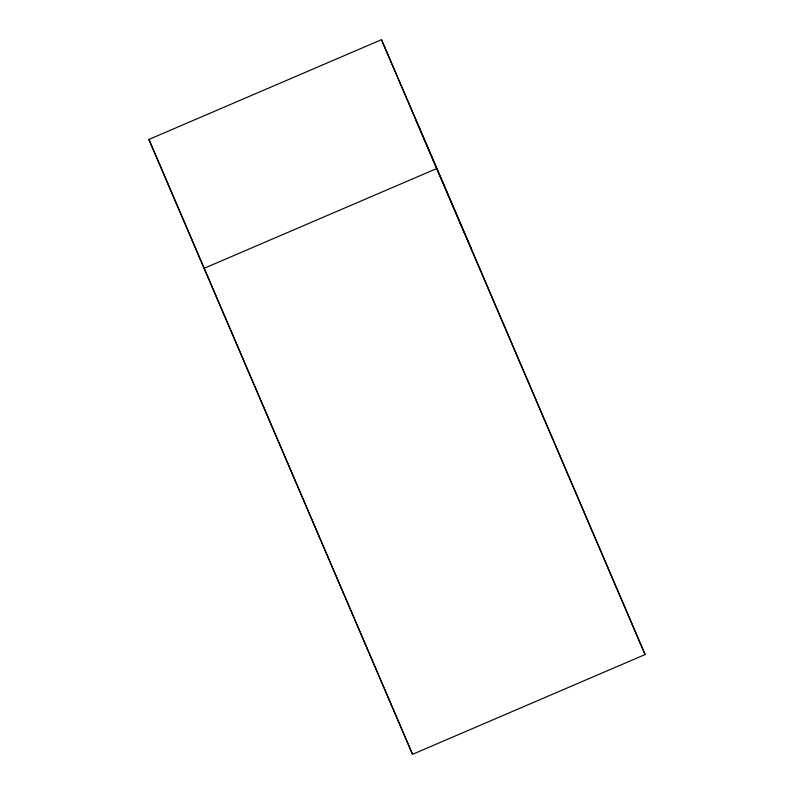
<?xml version="1.0" encoding="UTF-8"?>
<svg xmlns="http://www.w3.org/2000/svg" width="794" height="794" viewBox="0 0 794 794"><rect width="100%" height="100%" fill="white"/><g stroke="black" fill="none" stroke-linecap="round" stroke-linejoin="round"><path stroke-width="1.19" d="M148.895 139.446L381.457 39.7L436.918 168.477L645.105 654.554L412.543 754.3L148.895 139.446L412.543 754.3M204.356 268.213L436.918 168.477M416.036 120.42L471.497 249.197M645.105 654.554L381.457 39.7"/></g></svg>
